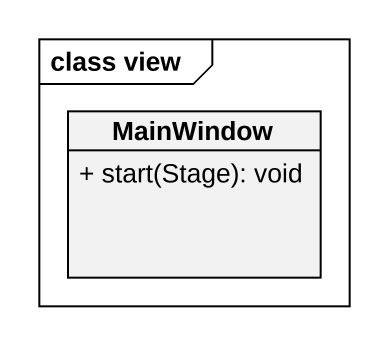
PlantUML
@startuml
mainframe class view
hide circle
hide empty members
skinparam classAttributeIconSize 0
class MainWindow {
  + start(Stage): void
}
@enduml
